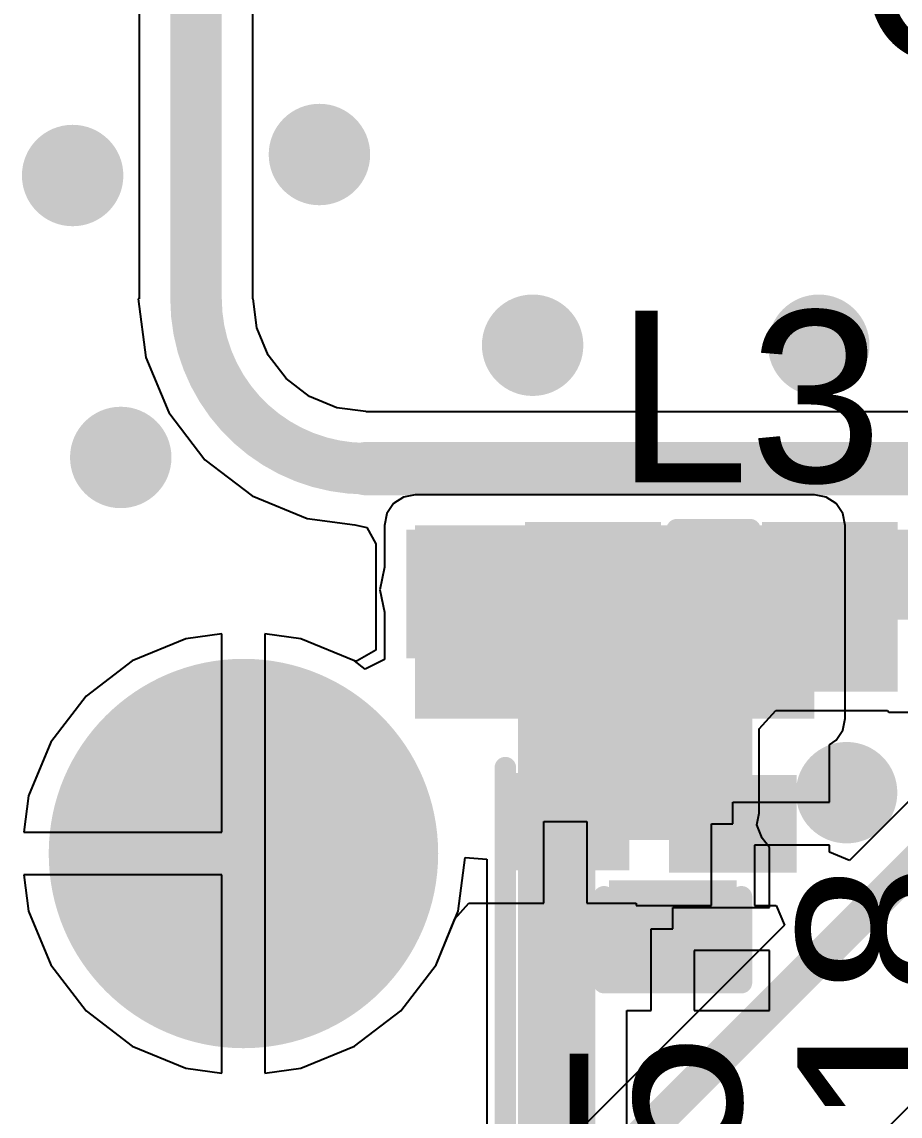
# Model space of a CAD drawing. Header units: millimetres. Extents: x -0.29 to 3.46, y -0.11 to 2.46.
# Drawn here: x 0.1485 to 0.3529, y 1.8594 to 2.1143 of the extents above; entities that cross this region are included whole.
import ezdxf

# ---------------------------------------------------------------- set-up
doc = ezdxf.new("R2010")
doc.units = ezdxf.units.MM
doc.header["$MEASUREMENT"] = 0
for name, color, linetype in [('BottomLayer', 5, 'Continuous'), ('BottomPaste', 16, 'Continuous'), ('BottomSolder', 6, 'Continuous'), ('MultiLayer', 9, 'Continuous'), ('PadHoleLayer', 156, 'Continuous'), ('TopLayer', 1, 'Continuous'), ('TopOverlay', 2, 'Continuous'), ('TopPaste', 8, 'Continuous'), ('TopSolder', 216, 'Continuous'), ('ViaHoleLayer', 16, 'Continuous')]:
    doc.layers.add(name, color=color, linetype=linetype)
doc.styles.add('Arial', font='', dxfattribs={"height": 0.2})
doc.styles.get('Arial').set_extended_font_data('Arial')

# ---------------------------------------------------------------- blocks, each defined once
blk = doc.blocks.new('C___0402_B_10')
at = {"layer": 'BottomLayer'}
for points in [[(-0.0095, 0.0125), (-0.0095, -0.0125), (-0.0275, -0.0125), (-0.0275, 0.0125)], [(0.0275, 0.0125), (0.0275, -0.0125), (0.0095, -0.0125), (0.0095, 0.0125)]]:
    blk.add_hatch(color=5, dxfattribs=at).paths.add_polyline_path(points)
at = {"layer": 'BottomPaste'}
for points in [[(-0.0095, 0.0125), (-0.0095, -0.0125), (-0.0275, -0.0125), (-0.0275, 0.0125)], [(0.0275, 0.0125), (0.0275, -0.0125), (0.0095, -0.0125), (0.0095, 0.0125)]]:
    blk.add_hatch(color=16, dxfattribs=at).paths.add_polyline_path(points)
at = {"layer": 'BottomSolder'}
for points in [[(-0.00714, 0.01486), (-0.00714, -0.01486), (-0.02986, -0.01486), (-0.02986, 0.01486)], [(0.02986, 0.01486), (0.02986, -0.01486), (0.00714, -0.01486), (0.00714, 0.01486)]]:
    blk.add_hatch(color=6, dxfattribs=at).paths.add_polyline_path(points)
blk = doc.blocks.new('1825027_8_21')
at = {"layer": 'BottomLayer'}
h = blk.add_hatch(color=5, dxfattribs=at)
edge = h.paths.add_edge_path()
edge.add_arc((-0.13799, 0.04902), 0.04134, 0, 360)
at = {"layer": 'BottomSolder'}
h = blk.add_hatch(color=6, dxfattribs=at)
edge = h.paths.add_edge_path()
edge.add_arc((-0.13799, 0.04902), 0.04534, 0, 360)
at = {"layer": 'MultiLayer'}
h = blk.add_hatch(color=9, dxfattribs=at)
edge = h.paths.add_edge_path()
edge.add_arc((-0.13799, 0.04902), 0.04134, 0, 360)
at = {"layer": 'PadHoleLayer'}
h = blk.add_hatch(color=156, dxfattribs=at)
edge = h.paths.add_edge_path()
edge.add_arc((-0.13799, 0.04902), 0.02559, 0, 360)
at = {"layer": 'TopLayer'}
h = blk.add_hatch(color=1, dxfattribs=at)
edge = h.paths.add_edge_path()
edge.add_arc((-0.13799, 0.04902), 0.04134, 0, 360)
at = {"layer": 'TopSolder'}
h = blk.add_hatch(color=216, dxfattribs=at)
edge = h.paths.add_edge_path()
edge.add_arc((-0.13799, 0.04902), 0.04534, 0, 360)
at = {"layer": 'TopOverlay', "const_width": 0.005}
blk.add_lwpolyline([(0.16, 0.11), (-0.158, 0.11)], dxfattribs=at)
at = {"layer": 'TopOverlay', "const_width": 0.0025}
blk.add_lwpolyline([(-0.15925, 0.11, 1), (-0.15675, 0.11, 1)], format="xyb", close=True, dxfattribs=at)
blk = doc.blocks.new('IND_0603__1608_M_______78')
at = {"layer": 'TopLayer'}
for points in [[(-0.03937, 0.01575), (-0.01575, 0.01575), (-0.01575, -0.01575), (-0.03937, -0.01575)], [(0.01575, 0.01575), (0.03937, 0.01575), (0.03937, -0.01575), (0.01575, -0.01575)]]:
    blk.add_hatch(color=1, dxfattribs=at).paths.add_polyline_path(points)
at = {"layer": 'TopPaste'}
for points in [[(-0.03937, 0.01575), (-0.01575, 0.01575), (-0.01575, -0.01575), (-0.03937, -0.01575)], [(0.01575, 0.01575), (0.03937, 0.01575), (0.03937, -0.01575), (0.01575, -0.01575)]]:
    blk.add_hatch(color=8, dxfattribs=at).paths.add_polyline_path(points)
at = {"layer": 'TopSolder'}
for points in [[(-0.04337, 0.01975), (-0.01175, 0.01975), (-0.01175, -0.01975), (-0.04337, -0.01975)], [(0.01175, 0.01975), (0.04337, 0.01975), (0.04337, -0.01975), (0.01175, -0.01975)]]:
    blk.add_hatch(color=216, dxfattribs=at).paths.add_polyline_path(points)
at = {"layer": 'TopOverlay', "const_width": 0.005}
for points in [[(-0.008, 0.018), (0.009, 0.018)], [(-0.008, -0.018), (0.009, -0.018)]]:
    blk.add_lwpolyline(points, dxfattribs=at)
at = {"layer": 'TopOverlay', "const_width": 0.0025}
for points in [[(-0.00925, 0.018, 1), (-0.00675, 0.018, 1)], [(0.00775, 0.018, 1), (0.01025, 0.018, 1)], [(-0.00925, -0.018, 1), (-0.00675, -0.018, 1)], [(0.00775, -0.018, 1), (0.01025, -0.018, 1)]]:
    blk.add_lwpolyline(points, format="xyb", close=True, dxfattribs=at)
blk = doc.blocks.new('C___0402_B_137')
at = {"layer": 'BottomLayer'}
for points in [[(-0.0095, 0.0125), (-0.0095, -0.0125), (-0.0275, -0.0125), (-0.0275, 0.0125)], [(0.0275, 0.0125), (0.0275, -0.0125), (0.0095, -0.0125), (0.0095, 0.0125)]]:
    blk.add_hatch(color=5, dxfattribs=at).paths.add_polyline_path(points)
at = {"layer": 'BottomPaste'}
for points in [[(-0.0095, 0.0125), (-0.0095, -0.0125), (-0.0275, -0.0125), (-0.0275, 0.0125)], [(0.0275, 0.0125), (0.0275, -0.0125), (0.0095, -0.0125), (0.0095, 0.0125)]]:
    blk.add_hatch(color=16, dxfattribs=at).paths.add_polyline_path(points)
at = {"layer": 'BottomSolder'}
for points in [[(-0.00714, 0.01486), (-0.00714, -0.01486), (-0.02986, -0.01486), (-0.02986, 0.01486)], [(0.02986, 0.01486), (0.02986, -0.01486), (0.00714, -0.01486), (0.00714, 0.01486)]]:
    blk.add_hatch(color=6, dxfattribs=at).paths.add_polyline_path(points)
blk = doc.blocks.new('C___0402_138')
at = {"layer": 'TopLayer'}
for points in [[(-0.0275, -0.0125), (-0.0275, 0.0125), (-0.0095, 0.0125), (-0.0095, -0.0125)], [(0.0095, -0.0125), (0.0095, 0.0125), (0.0275, 0.0125), (0.0275, -0.0125)]]:
    blk.add_hatch(color=1, dxfattribs=at).paths.add_polyline_path(points)
at = {"layer": 'TopPaste'}
for points in [[(-0.0275, -0.0125), (-0.0275, 0.0125), (-0.0095, 0.0125), (-0.0095, -0.0125)], [(0.0095, -0.0125), (0.0095, 0.0125), (0.0275, 0.0125), (0.0275, -0.0125)]]:
    blk.add_hatch(color=8, dxfattribs=at).paths.add_polyline_path(points)
at = {"layer": 'TopSolder'}
for points in [[(-0.02986, -0.01486), (-0.02986, 0.01486), (-0.00714, 0.01486), (-0.00714, -0.01486)], [(0.00714, -0.01486), (0.00714, 0.01486), (0.02986, 0.01486), (0.02986, -0.01486)]]:
    blk.add_hatch(color=216, dxfattribs=at).paths.add_polyline_path(points)
at = {"layer": 'TopOverlay', "const_width": 0.005}
for points in [[(-0.031, 0.016), (-0.011, 0.016)], [(-0.031, 0.016), (-0.031, -0.016)], [(0.011, 0.016), (0.031, 0.016)], [(0.031, 0.016), (0.031, -0.016)], [(-0.031, -0.016), (-0.011, -0.016)], [(0.011, -0.016), (0.031, -0.016)]]:
    blk.add_lwpolyline(points, dxfattribs=at)
at = {"layer": 'TopOverlay', "const_width": 0.0025}
for points in [[(-0.03225, 0.016, 1), (-0.02975, 0.016, 1)], [(-0.03225, 0.016, 1), (-0.02975, 0.016, 1)], [(-0.01225, 0.016, 1), (-0.00975, 0.016, 1)], [(0.00975, 0.016, 1), (0.01225, 0.016, 1)], [(0.02975, 0.016, 1), (0.03225, 0.016, 1)], [(0.02975, 0.016, 1), (0.03225, 0.016, 1)], [(-0.03225, -0.016, 1), (-0.02975, -0.016, 1)], [(-0.03225, -0.016, 1), (-0.02975, -0.016, 1)], [(-0.01225, -0.016, 1), (-0.00975, -0.016, 1)], [(0.00975, -0.016, 1), (0.01225, -0.016, 1)], [(0.02975, -0.016, 1), (0.03225, -0.016, 1)], [(0.02975, -0.016, 1), (0.03225, -0.016, 1)]]:
    blk.add_lwpolyline(points, format="xyb", close=True, dxfattribs=at)

msp = doc.modelspace()

# ---------------------------------------------------------------- hatches: boundary and pattern name
at = {"layer": 'BottomLayer'}
h = msp.add_hatch(color=5, dxfattribs=at)
edge = h.paths.add_edge_path()
edge.add_arc((0.21773, 2.08336), 0.01181, 0, 360)
h = msp.add_hatch(color=5, dxfattribs=at)
edge = h.paths.add_edge_path()
edge.add_arc((0.16027, 2.07847), 0.01181, 0, 360)
h = msp.add_hatch(color=5, dxfattribs=at)
edge = h.paths.add_edge_path()
edge.add_arc((0.26737, 2.03894), 0.01181, 0, 360)
h = msp.add_hatch(color=5, dxfattribs=at)
edge = h.paths.add_edge_path()
edge.add_arc((0.33399, 2.03894), 0.01181, 0, 360)
h = msp.add_hatch(color=5, dxfattribs=at)
edge = h.paths.add_edge_path()
edge.add_arc((0.17147, 2.01281), 0.01181, 0, 360)
msp.add_hatch(color=5, dxfattribs=at).paths.add_polyline_path([(0.24, 1.952), (0.333, 1.952), (0.333, 1.997), (0.24, 1.997)])
h = msp.add_hatch(color=5, dxfattribs=at)
edge = h.paths.add_edge_path()
edge.add_arc((0.251, 1.982), 0.01181, 0, 360)
h = msp.add_hatch(color=5, dxfattribs=at)
edge = h.paths.add_edge_path()
edge.add_arc((0.34048, 1.93474), 0.01181, 0, 360)
at = {"layer": 'TopLayer'}
h = msp.add_hatch(color=1, dxfattribs=at)
edge = h.paths.add_edge_path()
edge.add_arc((0.21773, 2.08336), 0.01181, 0, 360)
h = msp.add_hatch(color=1, dxfattribs=at)
edge = h.paths.add_edge_path()
edge.add_arc((0.16027, 2.07847), 0.01181, 0, 360)
h = msp.add_hatch(color=1, dxfattribs=at)
edge = h.paths.add_edge_path()
edge.add_arc((0.26737, 2.03894), 0.01181, 0, 360)
h = msp.add_hatch(color=1, dxfattribs=at)
edge = h.paths.add_edge_path()
edge.add_arc((0.33399, 2.03894), 0.01181, 0, 360)
h = msp.add_hatch(color=1, dxfattribs=at)
edge = h.paths.add_edge_path()
edge.add_arc((0.17147, 2.01281), 0.01181, 0, 360)
for points in [[(0.238, 1.966), (0.295, 1.966), (0.295, 1.996), (0.238, 1.996)], [(0.272, 1.93), (0.313, 1.93), (0.313, 1.996), (0.272, 1.996)], [(0.324, 1.961), (0.35, 1.961), (0.35, 1.996), (0.324, 1.996)], [(0.324, 1.975), (0.431, 1.975), (0.431, 1.996), (0.324, 1.996)]]:
    msp.add_hatch(color=1, dxfattribs=at).paths.add_polyline_path(points)
h = msp.add_hatch(color=1, dxfattribs=at)
edge = h.paths.add_edge_path()
edge.add_arc((0.251, 1.982), 0.01181, 0, 360)
h = msp.add_hatch(color=1, dxfattribs=at)
edge = h.paths.add_edge_path()
edge.add_arc((0.34048, 1.93474), 0.01181, 0, 360)
at = {"layer": 'ViaHoleLayer'}
h = msp.add_hatch(color=16, dxfattribs=at)
edge = h.paths.add_edge_path()
edge.add_arc((0.21773, 2.08336), 0.00591, 0, 360)
h = msp.add_hatch(color=16, dxfattribs=at)
edge = h.paths.add_edge_path()
edge.add_arc((0.16027, 2.07847), 0.00591, 0, 360)
h = msp.add_hatch(color=16, dxfattribs=at)
edge = h.paths.add_edge_path()
edge.add_arc((0.26737, 2.03894), 0.00591, 0, 360)
h = msp.add_hatch(color=16, dxfattribs=at)
edge = h.paths.add_edge_path()
edge.add_arc((0.33399, 2.03894), 0.00591, 0, 360)
h = msp.add_hatch(color=16, dxfattribs=at)
edge = h.paths.add_edge_path()
edge.add_arc((0.17147, 2.01281), 0.00591, 0, 360)
h = msp.add_hatch(color=16, dxfattribs=at)
edge = h.paths.add_edge_path()
edge.add_arc((0.251, 1.982), 0.00591, 0, 360)
h = msp.add_hatch(color=16, dxfattribs=at)
edge = h.paths.add_edge_path()
edge.add_arc((0.34048, 1.93474), 0.00591, 0, 360)

# ---------------------------------------------------------------- linework, layer by layer
at = {"layer": 'BottomLayer'}
for p, q in [((0.23727, 2.00359), (0.23495, 2.00205)), ((0.24, 2.00414), (0.23727, 2.00359)), ((0.333, 2.00414), (0.24, 2.00414)), ((0.33573, 2.00359), (0.333, 2.00414)), ((0.33805, 2.00205), (0.33573, 2.00359)), ((0.23495, 2.00205), (0.23341, 1.99973)), ((0.33959, 1.99973), (0.33805, 2.00205)), ((0.23341, 1.99973), (0.23286, 1.997)), ((0.34014, 1.997), (0.33959, 1.99973)), ((0.23286, 1.997), (0.23286, 1.98724)), ((0.34014, 1.952), (0.34014, 1.997)), ((0.23286, 1.98724), (0.23182, 1.982)), ((0.23182, 1.982), (0.23286, 1.97676)), ((0.23286, 1.97676), (0.23286, 1.96575)), ((0.18663, 1.97059), (0.17414, 1.96542)), ((0.19503, 1.9717), (0.18663, 1.97059)), ((0.19503, 1.92557), (0.19503, 1.9717)), ((0.21343, 1.97059), (0.20503, 1.9717)), ((0.20503, 1.9717), (0.20503, 1.92057)), ((0.22592, 1.96542), (0.21343, 1.97059)), ((0.17414, 1.96542), (0.16342, 1.95719)), ((0.22838, 1.96353), (0.22592, 1.96542)), ((0.23286, 1.96575), (0.22838, 1.96353)), ((0.16342, 1.95719), (0.15519, 1.94647)), ((0.33959, 1.94927), (0.34014, 1.952)), ((0.3365, 1.94592), (0.33805, 1.94695)), ((0.33805, 1.94695), (0.33959, 1.94927)), ((0.15519, 1.94647), (0.15001, 1.93398)), ((0.3365, 1.9325), (0.3365, 1.94592)), ((0.35978, 1.93765), (0.34112, 1.91898)), ((0.15001, 1.93398), (0.14891, 1.92557)), ((0.314, 1.9275), (0.314, 1.9325)), ((0.314, 1.9325), (0.3365, 1.9325)), ((0.27, 1.909), (0.27, 1.928)), ((0.27, 1.928), (0.28, 1.928)), ((0.28, 1.928), (0.28, 1.909)), ((0.309, 1.9085), (0.309, 1.9275)), ((0.309, 1.9275), (0.314, 1.9275)), ((0.14891, 1.92557), (0.19503, 1.92557)), ((0.3365, 1.9225), (0.319, 1.9225)), ((0.319, 1.9225), (0.319, 1.9085)), ((0.3365, 1.92089), (0.3365, 1.9225)), ((0.20503, 1.92057), (0.20503, 1.86945)), ((0.34112, 1.91898), (0.3365, 1.92089)), ((0.19503, 1.91557), (0.14891, 1.91557)), ((0.14891, 1.91557), (0.15001, 1.90717)), ((0.19503, 1.86945), (0.19503, 1.91557)), ((0.24929, 1.90533), (0.2525, 1.909)), ((0.2525, 1.909), (0.27, 1.909)), ((0.28, 1.909), (0.2915, 1.909)), ((0.2915, 1.909), (0.2915, 1.9085)), ((0.15001, 1.90717), (0.15519, 1.89468)), ((0.2915, 1.9085), (0.309, 1.9085)), ((0.319, 1.9085), (0.32411, 1.9085)), ((0.32411, 1.9085), (0.32602, 1.90388)), ((0.32602, 1.90388), (0.22907, 1.80693)), ((0.24488, 1.89468), (0.24929, 1.90533)), ((0.15519, 1.89468), (0.16342, 1.88396)), ((0.23665, 1.88396), (0.24488, 1.89468)), ((0.16342, 1.88396), (0.17414, 1.87573)), ((0.22592, 1.87573), (0.23665, 1.88396)), ((0.17414, 1.87573), (0.18663, 1.87056)), ((0.21343, 1.87056), (0.22592, 1.87573)), ((0.18663, 1.87056), (0.19503, 1.86945)), ((0.20503, 1.86945), (0.21343, 1.87056))]:
    msp.add_line(p, q, dxfattribs=at)
at = {"layer": 'BottomLayer', "const_width": 0.008}
for points in [[(0.237, 1.799), (0.371, 1.933)], [(0.281, 1.928), (0.28125, 1.92775)], [(0.28125, 1.92775), (0.31975, 1.92775)], [(0.31975, 1.92775), (0.32, 1.9275)]]:
    msp.add_lwpolyline(points, dxfattribs=at)
at = {"layer": 'BottomLayer', "const_width": 0.004}
for points in [[(0.279, 1.928, 1), (0.283, 1.928, 1)], [(0.27925, 1.92775, 1), (0.28325, 1.92775, 1)], [(0.27925, 1.92775, 1), (0.28325, 1.92775, 1)], [(0.31775, 1.92775, 1), (0.32175, 1.92775, 1)], [(0.31775, 1.92775, 1), (0.32175, 1.92775, 1)], [(0.318, 1.9275, 1), (0.322, 1.9275, 1)]]:
    msp.add_lwpolyline(points, format="xyb", close=True, dxfattribs=at)
at = {"layer": 'TopLayer'}
for p, q in [((0.17575, 2.23502), (0.17575, 2.04978)), ((0.20225, 2.04978), (0.20225, 2.23504)), ((0.17575, 2.04978), (0.17555, 2.04978)), ((0.17555, 2.04978), (0.17735, 2.03605)), ((0.20228, 2.04978), (0.20225, 2.04978)), ((0.20317, 2.04297), (0.20228, 2.04978)), ((0.2058, 2.03663), (0.20317, 2.04297)), ((0.20998, 2.03118), (0.2058, 2.03663)), ((0.17735, 2.03605), (0.18265, 2.02326)), ((0.21542, 2.027), (0.20998, 2.03118)), ((0.22177, 2.02438), (0.21542, 2.027)), ((0.22857, 2.02348), (0.22177, 2.02438)), ((0.22857, 2.02346), (0.22857, 2.02348)), ((0.391, 2.02346), (0.22857, 2.02346)), ((0.18265, 2.02326), (0.19108, 2.01228)), ((0.19108, 2.01228), (0.20206, 2.00386)), ((0.20206, 2.00386), (0.21485, 1.99856)), ((0.21485, 1.99856), (0.22598, 1.99709)), ((0.22598, 1.99709), (0.22873, 1.99648)), ((0.22873, 1.99648), (0.23086, 1.9927)), ((0.23086, 1.9927), (0.23086, 1.96793)), ((0.18663, 1.97059), (0.17414, 1.96542)), ((0.19503, 1.9717), (0.18663, 1.97059)), ((0.19503, 1.92557), (0.19503, 1.9717)), ((0.21343, 1.97059), (0.20503, 1.9717)), ((0.20503, 1.9717), (0.20503, 1.92057)), ((0.22592, 1.96542), (0.21343, 1.97059)), ((0.23086, 1.96793), (0.22652, 1.96541)), ((0.17414, 1.96542), (0.16342, 1.95719)), ((0.22602, 1.96534), (0.22592, 1.96542)), ((0.22652, 1.96541), (0.22602, 1.96534)), ((0.16342, 1.95719), (0.15519, 1.94647)), ((0.32014, 1.94961), (0.324, 1.95386)), ((0.324, 1.95386), (0.35, 1.95386)), ((0.35, 1.95386), (0.35029, 1.9535)), ((0.35029, 1.9535), (0.376, 1.9535)), ((0.32014, 1.93), (0.32014, 1.94961)), ((0.15519, 1.94647), (0.15001, 1.93398)), ((0.15001, 1.93398), (0.14891, 1.92557)), ((0.31959, 1.92727), (0.32014, 1.93)), ((0.3208, 1.92412), (0.31959, 1.92727)), ((0.14891, 1.92557), (0.19503, 1.92557)), ((0.3225, 1.922), (0.3208, 1.92412)), ((0.3225, 1.908), (0.3225, 1.922)), ((0.20503, 1.92057), (0.20503, 1.86945)), ((0.25005, 1.90717), (0.25169, 1.91961)), ((0.25169, 1.91961), (0.25669, 1.91929)), ((0.25669, 1.91929), (0.25669, 1.79601)), ((0.19503, 1.91557), (0.14891, 1.91557)), ((0.14891, 1.91557), (0.15001, 1.90717)), ((0.19503, 1.86945), (0.19503, 1.91557)), ((0.15001, 1.90717), (0.15519, 1.89468)), ((0.24488, 1.89468), (0.25005, 1.90717)), ((0.3, 1.903), (0.3, 1.908)), ((0.3, 1.908), (0.3225, 1.908)), ((0.295, 1.884), (0.295, 1.903)), ((0.295, 1.903), (0.3, 1.903)), ((0.3225, 1.898), (0.305, 1.898)), ((0.305, 1.898), (0.305, 1.884)), ((0.3225, 1.884), (0.3225, 1.898)), ((0.15519, 1.89468), (0.16342, 1.88396)), ((0.23665, 1.88396), (0.24488, 1.89468)), ((0.16342, 1.88396), (0.17414, 1.87573)), ((0.22592, 1.87573), (0.23665, 1.88396)), ((0.28931, 1.79601), (0.28931, 1.884)), ((0.28931, 1.884), (0.295, 1.884)), ((0.305, 1.884), (0.3225, 1.884)), ((0.17414, 1.87573), (0.18663, 1.87056)), ((0.21343, 1.87056), (0.22592, 1.87573)), ((0.36969, 1.8764), (0.30507, 1.81178)), ((0.18663, 1.87056), (0.19503, 1.86945)), ((0.20503, 1.86945), (0.21343, 1.87056))]:
    msp.add_line(p, q, dxfattribs=at)
for points, const_width in [([(0.189, 2.04978), (0.189, 2.252)], 0.012), ([(0.22857, 2.0102), (0.391, 2.0102)], 0.012), ([(0.2665, 1.979), (0.273, 1.9725)], 0.018), ([(0.251, 1.982), (0.28044, 1.982)], 0.01), ([(0.28044, 1.982), (0.28144, 1.981)], 0.01), ([(0.25432, 1.97869), (0.25763, 1.97537)], 0.01), ([(0.273, 1.78656), (0.273, 1.9725)], 0.018)]:
    msp.add_lwpolyline(points, dxfattribs=dict(at, const_width=const_width))
for points, const_width in [([(0.186, 2.04978, 1), (0.192, 2.04978, 1)], 0.006), ([(0.186, 2.04978, 1), (0.192, 2.04978, 1)], 0.006), ([(0.22557, 2.0102, 1), (0.23157, 2.0102, 1)], 0.006), ([(0.22557, 2.0102, 1), (0.23157, 2.0102, 1)], 0.006), ([(0.262, 1.979, 1), (0.271, 1.979, 1)], 0.009), ([(0.2485, 1.982, 1), (0.2535, 1.982, 1)], 0.005), ([(0.27794, 1.982, 1), (0.28294, 1.982, 1)], 0.005), ([(0.27794, 1.982, 1), (0.28294, 1.982, 1)], 0.005), ([(0.27894, 1.981, 1), (0.28394, 1.981, 1)], 0.005), ([(0.25182, 1.97869, 1), (0.25682, 1.97869, 1)], 0.005), ([(0.25513, 1.97537, 1), (0.26013, 1.97537, 1)], 0.005), ([(0.2685, 1.9725, 1), (0.2775, 1.9725, 1)], 0.009), ([(0.2685, 1.9725, 1), (0.2775, 1.9725, 1)], 0.009)]:
    msp.add_lwpolyline(points, format="xyb", close=True, dxfattribs=dict(at, const_width=const_width))
at = {"layer": 'TopLayer', "const_width": 0.012}
msp.add_lwpolyline([(0.22857, 2.0102, -0.414214), (0.189, 2.04978)], format="xyb", dxfattribs=at)
at = {"layer": 'TopSolder', "const_width": 0.0124}
msp.add_lwpolyline([(0.22857, 2.0102), (0.391, 2.0102)], dxfattribs=at)
at = {"layer": 'TopSolder', "const_width": 0.0062}
msp.add_lwpolyline([(0.22547, 2.0102, 1), (0.23167, 2.0102, 1)], format="xyb", close=True, dxfattribs=at)

# ---------------------------------------------------------------- block references
msp.add_blockref('IND_0603__1608_M_______78', (0.309, 1.978))
for name, p, rotation in [('C___0402_B_137', (0.275, 1.9465), 90), ('C___0402_B_10', (0.314, 1.946), 90), ('1825027_8_21', (0.15102, 1.78258), 270), ('C___0402_138', (0.3, 1.9215), 90)]:
    msp.add_blockref(name, p, dxfattribs=dict(rotation=rotation))

# ---------------------------------------------------------------- texts
at = {"layer": 'TopOverlay', "style": 'Arial'}
for s, p in [('C26', (0.34268, 2.10501)), ('L3', (0.28668, 2.00701))]:
    msp.add_text(s, height=0.04, dxfattribs=at).set_placement(p)
for s, p in [('C18', (0.36899, 1.81602)), ('C15', (0.31599, 1.77602))]:
    msp.add_text(s, height=0.04, rotation=90, dxfattribs=at).set_placement(p)

doc.saveas('drawing.dxf')
